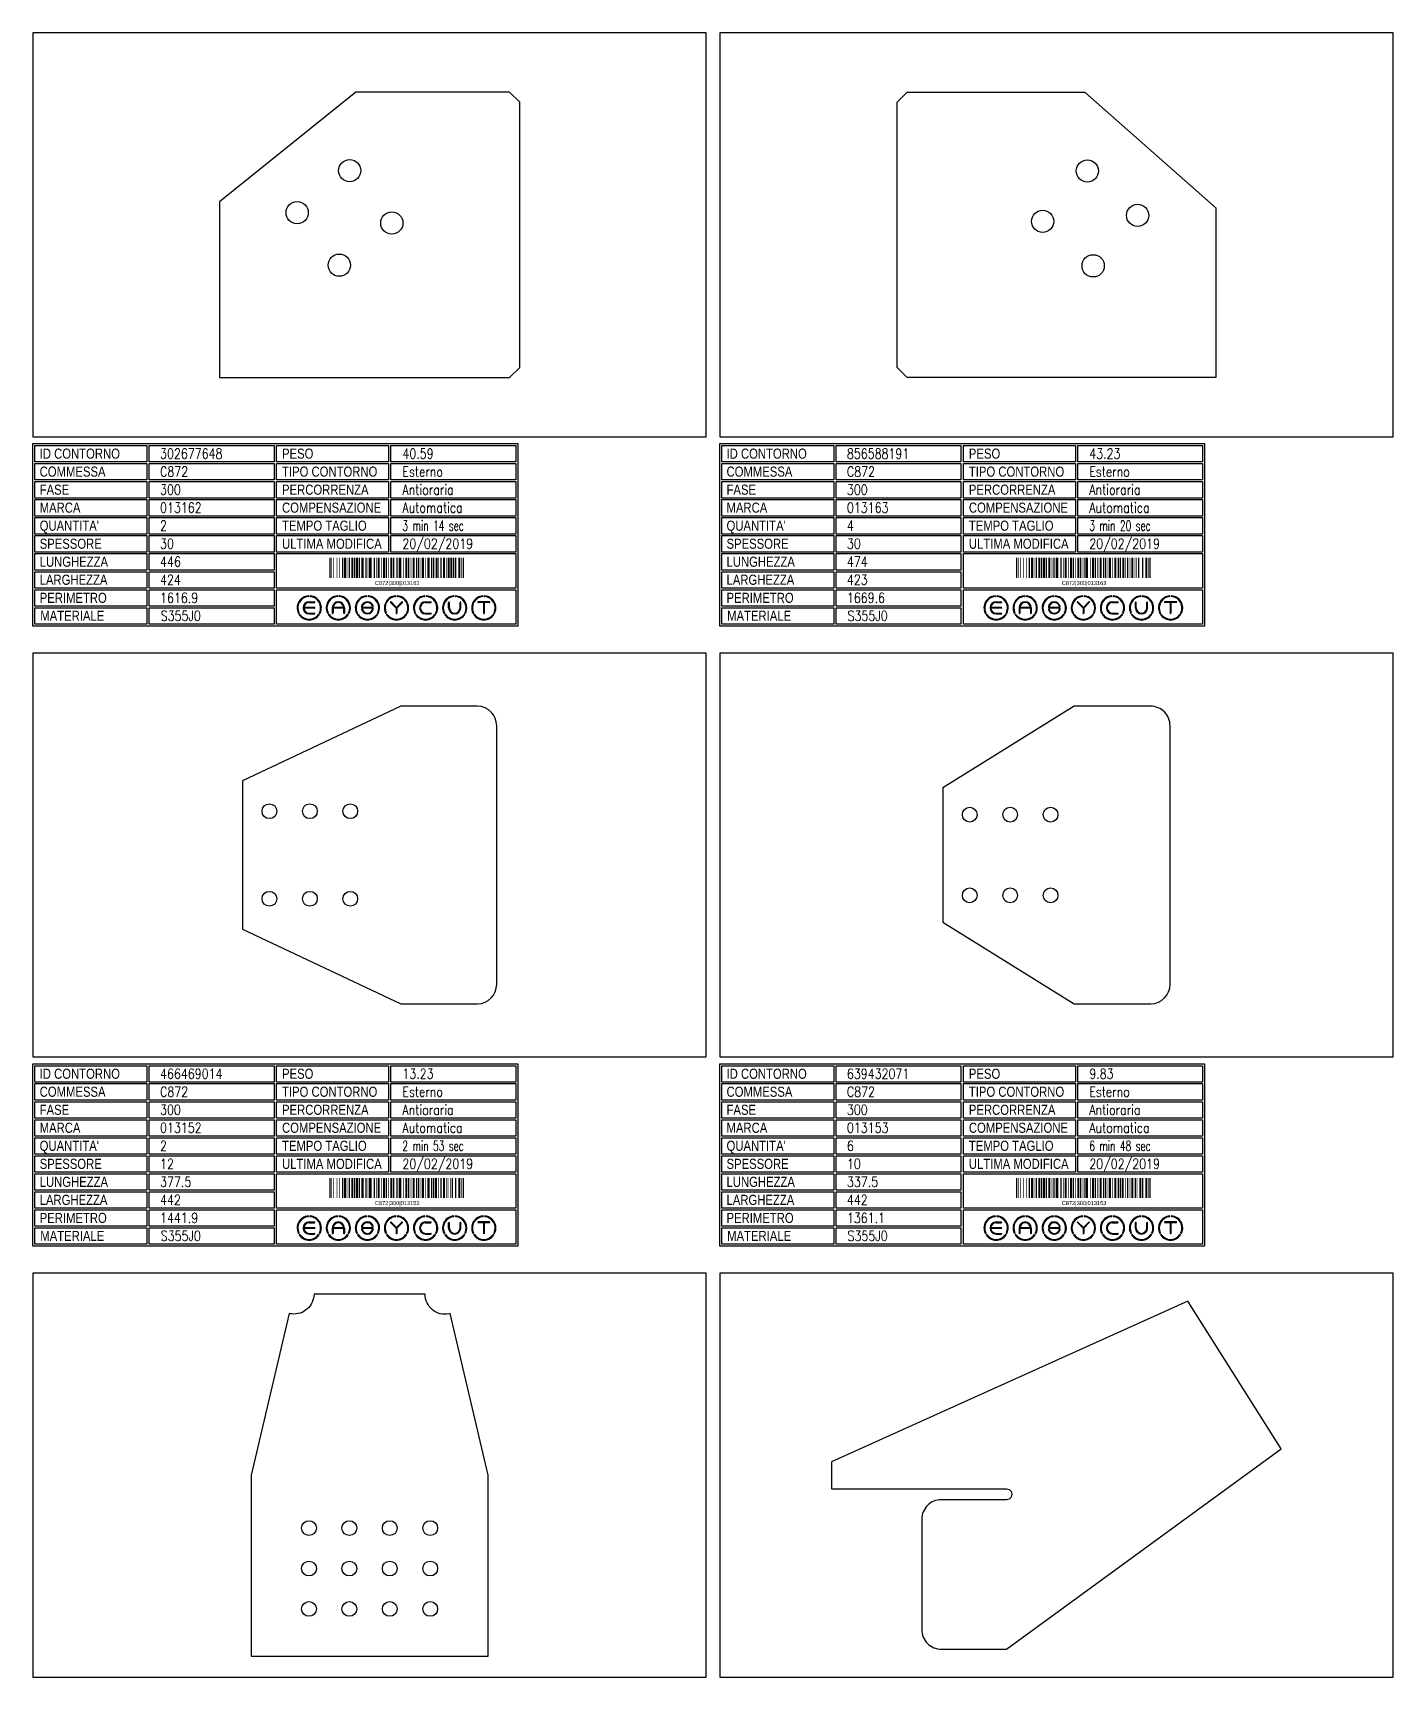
# Model space of a CAD drawing. Header units: millimetres. Extents: x 10000 to 55964, y 10000 to 31380.
# Drawn here: x 15100 to 17120, y 20649 to 23091 of the extents above; entities that cross this region are included whole.
import ezdxf
from ezdxf.enums import TextEntityAlignment as Align

# ---------------------------------------------------------------- set-up
doc = ezdxf.new("R2010")
doc.units = ezdxf.units.MM
doc.styles.add('EasyCutStyle', font='romans.shx', dxfattribs={"width": 0.8})
doc.styles.add('EasyCutStyle1', font='arial.ttf', dxfattribs={"width": 0.8})
doc.styles.get("Standard").update_dxf_attribs({"font": 'arial.ttf'})

# ---------------------------------------------------------------- blocks, each defined once
blk = doc.blocks.new('BlockShape01')
at = {"color": 253}
blk.add_lwpolyline([(0, 0), (720, 0), (720, -271), (0, -271)], close=True, dxfattribs=at)
at = {"color": 2}
for points in [[(3, -2.9), (169.3, -2.9), (169.3, -27.3), (3, -27.3)], [(3, -2.9), (169.3, -2.9), (169.3, -27.3), (3, -27.3)], [(361.9, -2.9), (528.3, -2.9), (528.3, -27.3), (361.9, -27.3)], [(3, -29.6), (169.3, -29.6), (169.3, -54), (3, -54)], [(361.9, -29.6), (528.3, -29.6), (528.3, -54), (361.9, -54)], [(3, -56.4), (169.3, -56.4), (169.3, -80.8), (3, -80.8)], [(361.9, -56.4), (528.3, -56.4), (528.3, -80.8), (361.9, -80.8)], [(3, -83.1), (169.3, -83.1), (169.3, -107.6), (3, -107.6)], [(361.9, -83.1), (528.3, -83.1), (528.3, -107.6), (361.9, -107.6)], [(3, -109.9), (169.3, -109.9), (169.3, -134.3), (3, -134.3)], [(361.9, -109.9), (528.3, -109.9), (528.3, -134.3), (361.9, -134.3)], [(3, -136.7), (169.3, -136.7), (169.3, -161.1), (3, -161.1)], [(361.9, -136.7), (528.3, -136.7), (528.3, -161.1), (361.9, -161.1)], [(3, -163.4), (169.3, -163.4), (169.3, -187.9), (3, -187.9)], [(3, -190.2), (169.3, -190.2), (169.3, -214.6), (3, -214.6)], [(3, -217), (169.3, -217), (169.3, -241.4), (3, -241.4)], [(3, -243.7), (169.3, -243.7), (169.3, -268.1), (3, -268.1)]]:
    blk.add_lwpolyline(points, close=True, dxfattribs=at)
at = {"color": 1}
for points in [[(172.7, -2.9), (358.1, -2.9), (358.1, -27.3), (172.7, -27.3)], [(531.6, -2.9), (717, -2.9), (717, -27.3), (531.6, -27.3)], [(172.7, -29.6), (358.1, -29.6), (358.1, -54), (172.7, -54)], [(531.6, -29.6), (717, -29.6), (717, -54), (531.6, -54)], [(172.7, -56.4), (358.1, -56.4), (358.1, -80.8), (172.7, -80.8)], [(531.6, -56.4), (717, -56.4), (717, -80.8), (531.6, -80.8)], [(172.7, -83.1), (358.1, -83.1), (358.1, -107.6), (172.7, -107.6)], [(531.6, -83.1), (717, -83.1), (717, -107.6), (531.6, -107.6)], [(172.7, -109.9), (358.1, -109.9), (358.1, -134.3), (172.7, -134.3)], [(531.6, -109.9), (717, -109.9), (717, -134.3), (531.6, -134.3)], [(172.7, -136.7), (358.1, -136.7), (358.1, -161.1), (172.7, -161.1)], [(531.6, -136.7), (717, -136.7), (717, -161.1), (531.6, -161.1)], [(172.7, -163.4), (358.1, -163.4), (358.1, -187.9), (172.7, -187.9)], [(361.9, -163.4), (717, -163.4), (717, -214.6), (361.9, -214.6)], [(172.7, -190.2), (358.1, -190.2), (358.1, -214.6), (172.7, -214.6)], [(172.7, -217), (358.1, -217), (358.1, -241.4), (172.7, -241.4)], [(361.9, -217), (717, -217), (717, -268.1), (361.9, -268.1)], [(172.7, -243.7), (358.1, -243.7), (358.1, -268.1), (172.7, -268.1)]]:
    blk.add_lwpolyline(points, close=True, dxfattribs=at)
at = {"color": 161, "style": 'EasyCutStyle1', "width": 0.8}
for s, p in [('ID CONTORNO', (10.1, -22.4)), ('PESO', (370, -22.4)), ('COMMESSA', (10.1, -49.1)), ('TIPO CONTORNO', (370, -49.1)), ('FASE', (10.1, -75.9)), ('PERCORRENZA', (370, -75.9)), ('MARCA', (10.1, -102.6)), ('COMPENSAZIONE', (370, -102.6)), ("QUANTITA'", (10.1, -129.4)), ('TEMPO TAGLIO', (370, -129.4)), ('SPESSORE', (10.1, -156.2)), ('ULTIMA MODIFICA', (370, -156.2)), ('LUNGHEZZA', (10.1, -182.9)), ('LARGHEZZA', (10.1, -209.7)), ('PERIMETRO', (10.1, -236.5)), ('MATERIALE', (11, -263.2))]:
    blk.add_text(s, height=15, dxfattribs=at).set_placement(p)
at = {"style": 'EasyCutStyle'}
for tag, p, width in [('IDSHAPE', (188.9, -22.4), 0.8), ('WEIGTHSHAPE', (548.8, -22.4), 0.8), ('ORDERSHAPE', (188.9, -49.1), 0.8), ('TYPESHAPE', (548.8, -49.1), 0.8), ('PHASESHAPE', (188.9, -75.9), 0.8), ('JOUSHAPE', (548.8, -75.9), 0.8), ('MKSHAPE', (188.9, -102.6), 0.8), ('COMPSHAPE', (548.8, -102.6), 0.8), ('QTASHAPE', (188.9, -129.4), 0.8), ('TIMECUTSHAPE', (548.8, -129.4), 0.65), ('TKSHAPE', (188.9, -156.2), 0.8), ('LASTMODIFYSHAPE', (548.8, -156.2), 0.8), ('LENGTHSHAPE', (188.9, -182.9), 0.8), ('HEIGHTSHAPE', (188.9, -209.7), 0.8), ('PERIMETERSHAPE', (188.9, -236.5), 0.8), ('MATSHAPE', (189.8, -263.2), 0.8)]:
    blk.add_attdef(tag, p, '', height=15, dxfattribs=dict(at, width=width))
blk = doc.blocks.new('Logo')
for color, points in [(140, [(-144.9, -7.2, -1), (-145.9, -7.6, -0.520567), (-131.2, 17.9, -1), (-131.1, 16.9, 0.520567)]), (256, [(-121.7, 0.5), (-137.5, 0.5, -0.394366), (-129.6, 7.9), (-121.7, 7.9, 1), (-121.7, 9), (-129.6, 9, 1), (-129.6, -9), (-121.7, -9, 1), (-121.7, -7.9), (-129.6, -7.9, -0.394366), (-137.5, -0.5), (-121.7, -0.5, 1)]), (140, [(-114.3, -7.2, 1), (-113.3, -7.6, 0.520567), (-128, 17.9, 0.916853), (-128.2, 16.9, 0.043377), (-128.1, 16.9, -0.520567)]), (140, [(-101.7, -7.2, -1), (-102.7, -7.6, -0.520567), (-88, 17.9, -1), (-87.9, 16.9, 0.520567)]), (140, [(-71.1, -7.2, 1), (-70.1, -7.6, 0.520567), (-84.8, 17.9, 1), (-84.9, 16.9, -0.520567)]), (140, [(-58.5, -7.2, -1), (-59.5, -7.6, -0.520567), (-44.8, 17.9, -1), (-44.7, 16.9, 0.520567)]), (256, [(-36.6, -0.5, -0.486114), (-35.5, -1.9, -0.776377), (-50.9, -2, 1), (-51.9, -2.3, 0.776377), (-34.5, -2.1, 0.486114), (-36.6, 0.5), (-49.8, 0.5, -0.486114), (-50.9, 1.9, -0.776377), (-35.5, 2, 1), (-34.5, 2.3, 0.776377), (-51.9, 2.1, 0.486114), (-49.8, -0.5)]), (140, [(-27.9, -7.2, 1), (-26.9, -7.6, 0.520567), (-41.6, 17.9, 1), (-41.7, 16.9, -0.520567)]), (140, [(-15.3, -7.2, -1), (-16.3, -7.6, -0.520567), (-1.6, 17.9, -1), (-1.5, 16.9, 0.520567)]), (256, [(0, 0.8), (-8.1, 8.8, 1), (-8.8, 8.1), (-0.5, -0.2), (-0.5, -7.9, 1), (0.5, -7.9), (0.5, -0.2), (8.8, 8.1, 1), (8.1, 8.8)]), (140, [(15.3, -7.2, 1), (16.3, -7.6, 0.520567), (1.6, 17.9, 1), (1.5, 16.9, -0.520567)]), (140, [(27.9, -7.2, -1), (26.9, -7.6, -0.520567), (41.6, 17.9, -1), (41.7, 16.9, 0.520567)]), (256, [(43.2, -9), (51.1, -9, 1), (51.1, -7.9), (43.2, -7.9, -1), (43.2, 7.9), (51.1, 7.9, 1), (51.1, 9), (43.2, 9, 1)]), (140, [(58.5, -7.2, 1), (59.5, -7.6, 0.520567), (44.8, 17.9, 1), (44.7, 16.9, -0.520567)]), (140, [(71.1, -7.2, -1), (70.1, -7.6, -0.520567), (84.8, 17.9, -1), (84.9, 16.9, 0.520567)]), (256, [(78.5, 0), (78.5, 7.9, 1), (77.4, 7.9), (77.4, 0, 1), (95.4, 0), (95.4, 7.9, 1), (94.3, 7.9), (94.3, 0, -1)]), (140, [(101.7, -7.2, 1), (102.7, -7.6, 0.520567), (88, 17.9, 1), (87.9, 16.9, -0.520567)]), (140, [(114.3, -7.2, -1), (113.3, -7.6, -0.520567), (128, 17.9, -1), (128.1, 16.9, 0.520567)]), (256, [(121.1, 9, 1), (121.1, 7.9), (129.1, 7.9), (129.1, -7.9, 1), (130.1, -7.9), (130.1, 7.9), (138.1, 7.9, 1), (138.1, 9)]), (140, [(144.9, -7.2, 1), (145.9, -7.6, 0.520567), (131.2, 17.9, 1), (131.1, 16.9, -0.520567)]), (140, [(-114.9, -10.3, 1), (-115.7, -9.7, -0.520567), (-143.5, -9.7, 1), (-144.3, -10.3, 0.520567)]), (140, [(-71.7, -10.3, 1), (-72.5, -9.7, -0.520567), (-100.3, -9.7, 1), (-101.1, -10.3, 0.520567)]), (140, [(-28.5, -10.3, 1), (-29.3, -9.7, -0.520567), (-57.1, -9.7, 1), (-57.9, -10.3, 0.520567)]), (140, [(14.7, -10.3, 1), (13.9, -9.7, -0.520567), (-13.9, -9.7, 1), (-14.7, -10.3, 0.520567)]), (140, [(57.9, -10.3, 1), (57.1, -9.7, -0.520567), (29.3, -9.7, 1), (28.5, -10.3, 0.520567)]), (140, [(101.1, -10.3, 1), (100.3, -9.7, -0.520567), (72.5, -9.7, 1), (71.7, -10.3, 0.520567)]), (140, [(144.3, -10.3, 1), (143.5, -9.7, -0.520567), (115.7, -9.7, 1), (114.9, -10.3, 0.520567)])]:
    blk.add_hatch(color=color).paths.add_polyline_path(points)
h = blk.add_hatch(color=256)
h.paths.add_polyline_path([(-78.5, -0.5), (-78.5, -7.9, 1), (-77.4, -7.9), (-77.4, 0, 1), (-95.4, 0), (-95.4, -7.9, 1), (-94.3, -7.9), (-94.3, -0.5)])
h.paths.add_polyline_path([(-94.3, 0.5, -0.933992), (-78.5, 0.5)], flags=16)
for p, q in [((-121.7, 0.5), (-137.5, 0.5)), ((-129.6, 9), (-121.7, 9)), ((-129.6, 7.9), (-121.7, 7.9)), ((-95.4, 0), (-95.4, -7.9)), ((-78.5, 0.5), (-94.3, 0.5)), ((-77.4, 0), (-77.4, -7.9)), ((-36.6, 0.5), (-49.8, 0.5)), ((-0.5, -0.2), (-8.8, 8.1)), ((0, 0.8), (-8.1, 8.8)), ((0, 0.8), (8.1, 8.8)), ((0.5, -0.2), (8.8, 8.1)), ((43.2, 9), (51.1, 9)), ((43.2, 7.9), (51.1, 7.9)), ((77.4, 0), (77.4, 7.9)), ((78.5, 0), (78.5, 7.9)), ((94.3, 0), (94.3, 7.9)), ((95.4, 0), (95.4, 7.9)), ((138.1, 9), (121.1, 9)), ((129.1, 7.9), (121.1, 7.9)), ((129.1, 7.9), (129.1, -7.9)), ((130.1, 7.9), (130.1, -7.9)), ((138.1, 7.9), (130.1, 7.9)), ((-121.7, -0.5), (-137.5, -0.5)), ((-129.6, -7.9), (-121.7, -7.9)), ((-129.6, -9), (-121.7, -9)), ((-94.3, -0.5), (-94.3, -7.9)), ((-78.5, -0.5), (-94.3, -0.5)), ((-78.5, -0.5), (-78.5, -7.9)), ((-36.6, -0.5), (-49.8, -0.5)), ((-0.5, -0.2), (-0.5, -7.9)), ((0.5, -0.2), (0.5, -7.9)), ((43.2, -7.9), (51.1, -7.9)), ((43.2, -9), (51.1, -9))]:
    blk.add_line(p, q)
at = {"color": 140}
for centre, radius, start, end in [((-129.6, 0), 18, 95, 205), ((-129.6, 0), 16.9, 95, 205), ((-131.1, 17.4), 0.54, 275, 95), ((-128.1, 17.4), 0.54, 85, 265), ((-129.6, 0), 16.9, 335, 85), ((-129.6, 0), 18, 335, 85), ((-86.4, 0), 18, 95, 205), ((-86.4, 0), 16.9, 95, 205), ((-87.9, 17.4), 0.54, 275, 95), ((-84.9, 17.4), 0.54, 85, 265), ((-86.4, 0), 16.9, 335, 85), ((-86.4, 0), 18, 335, 85), ((-43.2, 0), 18, 95, 205), ((-43.2, 0), 16.9, 95, 205), ((-44.7, 17.4), 0.54, 275, 95), ((-41.7, 17.4), 0.54, 85, 265), ((-43.2, 0), 16.9, 335, 85), ((-43.2, 0), 18, 335, 85), ((0, 0), 18, 95, 205), ((0, 0), 16.9, 95, 205), ((-1.5, 17.4), 0.54, 275, 95), ((1.5, 17.4), 0.54, 85, 265), ((0, 0), 16.9, 335, 85), ((0, 0), 18, 335, 85), ((43.2, 0), 18, 95, 205), ((43.2, 0), 16.9, 95, 205), ((41.7, 17.4), 0.54, 275, 95), ((44.7, 17.4), 0.54, 85, 265), ((43.2, 0), 16.9, 335, 85), ((43.2, 0), 18, 335, 85), ((86.4, 0), 18, 95, 205), ((86.4, 0), 16.9, 95, 205), ((84.9, 17.4), 0.54, 275, 95), ((87.9, 17.4), 0.54, 85, 265), ((86.4, 0), 16.9, 335, 85), ((86.4, 0), 18, 335, 85), ((129.6, 0), 18, 95, 205), ((129.6, 0), 16.9, 95, 205), ((128.1, 17.4), 0.54, 275, 95), ((131.1, 17.4), 0.54, 85, 265), ((129.6, 0), 16.9, 335, 85), ((129.6, 0), 18, 335, 85), ((-145.4, -7.4), 0.54, 205, 25), ((-143.9, -10), 0.54, 35, 215), ((-129.6, 0), 18, 215, 325), ((-129.6, 0), 16.9, 215, 325), ((-115.3, -10), 0.54, 325, 145), ((-113.8, -7.4), 0.54, 155, 335), ((-102.2, -7.4), 0.54, 205, 25), ((-100.7, -10), 0.54, 35, 215), ((-86.4, 0), 18, 215, 325), ((-86.4, 0), 16.9, 215, 325), ((-72.1, -10), 0.54, 325, 145), ((-70.6, -7.4), 0.54, 155, 335), ((-59, -7.4), 0.54, 205, 25), ((-57.5, -10), 0.54, 35, 215), ((-43.2, 0), 18, 215, 325), ((-43.2, 0), 16.9, 215, 325), ((-28.9, -10), 0.54, 325, 145), ((-27.4, -7.4), 0.54, 155, 335), ((-15.8, -7.4), 0.54, 205, 25), ((-14.3, -10), 0.54, 35, 215), ((0, 0), 18, 215, 325), ((0, 0), 16.9, 215, 325), ((14.3, -10), 0.54, 325, 145), ((15.8, -7.4), 0.54, 155, 335), ((27.4, -7.4), 0.54, 205, 25), ((28.9, -10), 0.54, 35, 215), ((43.2, 0), 18, 215, 325), ((43.2, 0), 16.9, 215, 325), ((57.5, -10), 0.54, 325, 145), ((59, -7.4), 0.54, 155, 335), ((70.6, -7.4), 0.54, 205, 25), ((72.1, -10), 0.54, 35, 215), ((86.4, 0), 18, 215, 325), ((86.4, 0), 16.9, 215, 325), ((100.7, -10), 0.54, 325, 145), ((102.2, -7.4), 0.54, 155, 335), ((113.8, -7.4), 0.54, 205, 25), ((115.3, -10), 0.54, 35, 215), ((129.6, 0), 18, 215, 325), ((129.6, 0), 16.9, 215, 325), ((143.9, -10), 0.54, 325, 145), ((145.4, -7.4), 0.54, 155, 335)]:
    blk.add_arc(centre, radius, start, end, dxfattribs=at)
for centre, radius, start, end in [((-129.6, 0), 9, 90, 270), ((-129.6, 0), 7.92, 90, 176.0904), ((-121.7, 8.5), 0.54, 270, 90), ((-121.7, 0), 0.54, 270, 90), ((-86.4, 0), 9, 0, 180), ((-86.4, 0), 7.92, 3.9096, 176.0904), ((-49.8, 1.6), 2.16, 166.2998, 270), ((-43.2, 0), 9, 15, 166.2998), ((-43.2, 0), 7.92, 15, 166.2998), ((-49.8, 1.6), 1.08, 166.2998, 270), ((-36.6, -1.6), 2.16, 346.2998, 90), ((-35, 2.2), 0.54, 195, 15), ((-8.5, 8.5), 0.54, 45, 225), ((8.5, 8.5), 0.54, 315, 135), ((43.2, 0), 9, 90, 270), ((43.2, 0), 7.92, 90, 270), ((51.1, 8.5), 0.54, 270, 90), ((77.9, 7.9), 0.54, 0, 180), ((86.4, 0), 9, 180, 0), ((86.4, 0), 7.92, 180, 0), ((94.9, 7.9), 0.54, 0, 180), ((121.1, 8.5), 0.54, 90, 270), ((138.1, 8.5), 0.54, 270, 90), ((-129.6, 0), 7.92, 183.9096, 270), ((-121.7, -8.5), 0.54, 270, 90), ((-94.9, -7.9), 0.54, 180, 0), ((-77.9, -7.9), 0.54, 180, 0), ((-51.4, -2.2), 0.54, 15, 195), ((-43.2, 0), 9, 195, 346.2998), ((-43.2, 0), 7.92, 195, 346.2998), ((-36.6, -1.6), 1.08, 346.2998, 90), ((0, -7.9), 0.54, 180, 0), ((51.1, -8.5), 0.54, 270, 90), ((129.6, -7.9), 0.54, 180, 0)]:
    blk.add_arc(centre, radius, start, end)
blk = doc.blocks.new('466469014_128', base_point=(228.8, -299))
at = {"linetype": 'Continuous'}
for points, const_width in [([(229.8, -299), (229.8, -269)], 2), ([(232.3, -299), (232.3, -269)], 1), ([(235.3, -299), (235.3, -269)], 1), ([(240.3, -299), (240.3, -269)], 1), ([(244.3, -299), (244.3, -269)], 1), ([(248.8, -299), (248.8, -269)], 2), ([(252.3, -299), (252.3, -269)], 3), ([(255.3, -299), (255.3, -269)], 1), ([(258.8, -299), (258.8, -269)], 2), ([(263.3, -299), (263.3, -269)], 3), ([(266.8, -299), (266.8, -269)], 2), ([(270.3, -299), (270.3, -269)], 3), ([(273.8, -299), (273.8, -269)], 2), ([(278.3, -299), (278.3, -269)], 3), ([(282.3, -299), (282.3, -269)], 1), ([(284.3, -299), (284.3, -269)], 1), ([(286.3, -299), (286.3, -269)], 1), ([(289.8, -299), (289.8, -269)], 4), ([(295.8, -299), (295.8, -269)], 2), ([(299.3, -299), (299.3, -269)], 1), ([(302.3, -299), (302.3, -269)], 3), ([(306.3, -299), (306.3, -269)], 1), ([(310.3, -299), (310.3, -269)], 3), ([(313.8, -299), (313.8, -269)], 2), ([(317.3, -299), (317.3, -269)], 1), ([(321.3, -299), (321.3, -269)], 3), ([(324.8, -299), (324.8, -269)], 2), ([(328.3, -299), (328.3, -269)], 1), ([(330.3, -299), (330.3, -269)], 1), ([(333.8, -299), (333.8, -269)], 4), ([(339.3, -299), (339.3, -269)], 1), ([(343.3, -299), (343.3, -269)], 3), ([(346.8, -299), (346.8, -269)], 2), ([(350.3, -299), (350.3, -269)], 1), ([(354.3, -299), (354.3, -269)], 3), ([(358.8, -299), (358.8, -269)], 2), ([(361.8, -299), (361.8, -269)], 2), ([(365.3, -299), (365.3, -269)], 1), ([(368.3, -299), (368.3, -269)], 3), ([(372.3, -299), (372.3, -269)], 1), ([(376.3, -299), (376.3, -269)], 3), ([(380.8, -299), (380.8, -269)], 2), ([(383.8, -299), (383.8, -269)], 2), ([(387.3, -299), (387.3, -269)], 3), ([(391.3, -299), (391.3, -269)], 1), ([(394.8, -299), (394.8, -269)], 2), ([(399.3, -299), (399.3, -269)], 3), ([(403.3, -299), (403.3, -269)], 1), ([(405.3, -299), (405.3, -269)], 1), ([(409.3, -299), (409.3, -269)], 1), ([(411.8, -299), (411.8, -269)], 2), ([(416.8, -299), (416.8, -269)], 2), ([(422.3, -299), (422.3, -269)], 3), ([(425.3, -299), (425.3, -269)], 1), ([(427.8, -299), (427.8, -269)], 2)]:
    blk.add_lwpolyline(points, dxfattribs=dict(at, const_width=const_width))
blk.add_text('C872|300|013152', height=6).set_placement((329.8, -309.5), align=Align.CENTER)
blk = doc.blocks.new('639432071_128', base_point=(208.8, -299))
at = {"linetype": 'Continuous'}
for points, const_width in [([(209.8, -299), (209.8, -269)], 2), ([(212.3, -299), (212.3, -269)], 1), ([(215.3, -299), (215.3, -269)], 1), ([(220.3, -299), (220.3, -269)], 1), ([(224.3, -299), (224.3, -269)], 1), ([(228.8, -299), (228.8, -269)], 2), ([(232.3, -299), (232.3, -269)], 3), ([(235.3, -299), (235.3, -269)], 1), ([(238.8, -299), (238.8, -269)], 2), ([(243.3, -299), (243.3, -269)], 3), ([(246.8, -299), (246.8, -269)], 2), ([(250.3, -299), (250.3, -269)], 3), ([(253.8, -299), (253.8, -269)], 2), ([(258.3, -299), (258.3, -269)], 3), ([(262.3, -299), (262.3, -269)], 1), ([(264.3, -299), (264.3, -269)], 1), ([(266.3, -299), (266.3, -269)], 1), ([(269.8, -299), (269.8, -269)], 4), ([(275.8, -299), (275.8, -269)], 2), ([(279.3, -299), (279.3, -269)], 1), ([(282.3, -299), (282.3, -269)], 3), ([(286.3, -299), (286.3, -269)], 1), ([(290.3, -299), (290.3, -269)], 3), ([(293.8, -299), (293.8, -269)], 2), ([(297.3, -299), (297.3, -269)], 1), ([(301.3, -299), (301.3, -269)], 3), ([(304.8, -299), (304.8, -269)], 2), ([(308.3, -299), (308.3, -269)], 1), ([(310.3, -299), (310.3, -269)], 1), ([(313.8, -299), (313.8, -269)], 4), ([(319.3, -299), (319.3, -269)], 1), ([(323.3, -299), (323.3, -269)], 3), ([(326.8, -299), (326.8, -269)], 2), ([(330.3, -299), (330.3, -269)], 1), ([(334.3, -299), (334.3, -269)], 3), ([(338.8, -299), (338.8, -269)], 2), ([(341.8, -299), (341.8, -269)], 2), ([(345.3, -299), (345.3, -269)], 1), ([(348.3, -299), (348.3, -269)], 3), ([(352.3, -299), (352.3, -269)], 1), ([(356.3, -299), (356.3, -269)], 3), ([(360.8, -299), (360.8, -269)], 2), ([(363.8, -299), (363.8, -269)], 2), ([(367.3, -299), (367.3, -269)], 3), ([(371.3, -299), (371.3, -269)], 1), ([(374.8, -299), (374.8, -269)], 2), ([(378.3, -299), (378.3, -269)], 1), ([(381.3, -299), (381.3, -269)], 3), ([(385.8, -299), (385.8, -269)], 2), ([(388.3, -299), (388.3, -269)], 1), ([(393.3, -299), (393.3, -269)], 3), ([(396.8, -299), (396.8, -269)], 2), ([(402.3, -299), (402.3, -269)], 3), ([(405.3, -299), (405.3, -269)], 1), ([(407.8, -299), (407.8, -269)], 2)]:
    blk.add_lwpolyline(points, dxfattribs=dict(at, const_width=const_width))
blk.add_text('C872|300|013153', height=6).set_placement((309.8, -309.5), align=Align.CENTER)
blk = doc.blocks.new('302677648_128', base_point=(263, -308))
at = {"linetype": 'Continuous'}
for points, const_width in [([(264, -308), (264, -278)], 2), ([(266.5, -308), (266.5, -278)], 1), ([(269.5, -308), (269.5, -278)], 1), ([(274.5, -308), (274.5, -278)], 1), ([(278.5, -308), (278.5, -278)], 1), ([(283, -308), (283, -278)], 2), ([(286.5, -308), (286.5, -278)], 3), ([(289.5, -308), (289.5, -278)], 1), ([(293, -308), (293, -278)], 2), ([(297.5, -308), (297.5, -278)], 3), ([(301, -308), (301, -278)], 2), ([(304.5, -308), (304.5, -278)], 3), ([(308, -308), (308, -278)], 2), ([(312.5, -308), (312.5, -278)], 3), ([(316.5, -308), (316.5, -278)], 1), ([(318.5, -308), (318.5, -278)], 1), ([(320.5, -308), (320.5, -278)], 1), ([(324, -308), (324, -278)], 4), ([(330, -308), (330, -278)], 2), ([(333.5, -308), (333.5, -278)], 1), ([(336.5, -308), (336.5, -278)], 3), ([(340.5, -308), (340.5, -278)], 1), ([(344.5, -308), (344.5, -278)], 3), ([(348, -308), (348, -278)], 2), ([(351.5, -308), (351.5, -278)], 1), ([(355.5, -308), (355.5, -278)], 3), ([(359, -308), (359, -278)], 2), ([(362.5, -308), (362.5, -278)], 1), ([(364.5, -308), (364.5, -278)], 1), ([(368, -308), (368, -278)], 4), ([(373.5, -308), (373.5, -278)], 1), ([(377.5, -308), (377.5, -278)], 3), ([(381, -308), (381, -278)], 2), ([(384.5, -308), (384.5, -278)], 1), ([(388.5, -308), (388.5, -278)], 3), ([(393, -308), (393, -278)], 2), ([(396, -308), (396, -278)], 2), ([(399.5, -308), (399.5, -278)], 1), ([(402.5, -308), (402.5, -278)], 3), ([(406.5, -308), (406.5, -278)], 1), ([(410.5, -308), (410.5, -278)], 3), ([(415, -308), (415, -278)], 2), ([(418, -308), (418, -278)], 2), ([(422.5, -308), (422.5, -278)], 3), ([(425.5, -308), (425.5, -278)], 1), ([(429, -308), (429, -278)], 2), ([(433.5, -308), (433.5, -278)], 3), ([(437.5, -308), (437.5, -278)], 1), ([(440.5, -308), (440.5, -278)], 3), ([(444.5, -308), (444.5, -278)], 3), ([(448, -308), (448, -278)], 2), ([(451, -308), (451, -278)], 2), ([(456.5, -308), (456.5, -278)], 3), ([(459.5, -308), (459.5, -278)], 1), ([(462, -308), (462, -278)], 2)]:
    blk.add_lwpolyline(points, dxfattribs=dict(at, const_width=const_width))
blk.add_text('C872|300|013162', height=6).set_placement((364, -318.5), align=Align.CENTER)
blk = doc.blocks.new('856588191_128', base_point=(277, -308.5))
at = {"linetype": 'Continuous'}
for points, const_width in [([(278, -308.5), (278, -278.5)], 2), ([(280.5, -308.5), (280.5, -278.5)], 1), ([(283.5, -308.5), (283.5, -278.5)], 1), ([(288.5, -308.5), (288.5, -278.5)], 1), ([(292.5, -308.5), (292.5, -278.5)], 1), ([(297, -308.5), (297, -278.5)], 2), ([(300.5, -308.5), (300.5, -278.5)], 3), ([(303.5, -308.5), (303.5, -278.5)], 1), ([(307, -308.5), (307, -278.5)], 2), ([(311.5, -308.5), (311.5, -278.5)], 3), ([(315, -308.5), (315, -278.5)], 2), ([(318.5, -308.5), (318.5, -278.5)], 3), ([(322, -308.5), (322, -278.5)], 2), ([(326.5, -308.5), (326.5, -278.5)], 3), ([(330.5, -308.5), (330.5, -278.5)], 1), ([(332.5, -308.5), (332.5, -278.5)], 1), ([(334.5, -308.5), (334.5, -278.5)], 1), ([(338, -308.5), (338, -278.5)], 4), ([(344, -308.5), (344, -278.5)], 2), ([(347.5, -308.5), (347.5, -278.5)], 1), ([(350.5, -308.5), (350.5, -278.5)], 3), ([(354.5, -308.5), (354.5, -278.5)], 1), ([(358.5, -308.5), (358.5, -278.5)], 3), ([(362, -308.5), (362, -278.5)], 2), ([(365.5, -308.5), (365.5, -278.5)], 1), ([(369.5, -308.5), (369.5, -278.5)], 3), ([(373, -308.5), (373, -278.5)], 2), ([(376.5, -308.5), (376.5, -278.5)], 1), ([(378.5, -308.5), (378.5, -278.5)], 1), ([(382, -308.5), (382, -278.5)], 4), ([(387.5, -308.5), (387.5, -278.5)], 1), ([(391.5, -308.5), (391.5, -278.5)], 3), ([(395, -308.5), (395, -278.5)], 2), ([(398.5, -308.5), (398.5, -278.5)], 1), ([(402.5, -308.5), (402.5, -278.5)], 3), ([(407, -308.5), (407, -278.5)], 2), ([(410, -308.5), (410, -278.5)], 2), ([(413.5, -308.5), (413.5, -278.5)], 1), ([(416.5, -308.5), (416.5, -278.5)], 3), ([(420.5, -308.5), (420.5, -278.5)], 1), ([(424.5, -308.5), (424.5, -278.5)], 3), ([(429, -308.5), (429, -278.5)], 2), ([(432, -308.5), (432, -278.5)], 2), ([(436.5, -308.5), (436.5, -278.5)], 3), ([(439.5, -308.5), (439.5, -278.5)], 1), ([(443, -308.5), (443, -278.5)], 2), ([(446.5, -308.5), (446.5, -278.5)], 1), ([(449.5, -308.5), (449.5, -278.5)], 3), ([(453.5, -308.5), (453.5, -278.5)], 1), ([(455.5, -308.5), (455.5, -278.5)], 1), ([(459, -308.5), (459, -278.5)], 2), ([(465, -308.5), (465, -278.5)], 2), ([(470.5, -308.5), (470.5, -278.5)], 3), ([(473.5, -308.5), (473.5, -278.5)], 1), ([(476, -308.5), (476, -278.5)], 2)]:
    blk.add_lwpolyline(points, dxfattribs=dict(at, const_width=const_width))
blk.add_text('C872|300|013163', height=6).set_placement((378, -319), align=Align.CENTER)

msp = doc.modelspace()

# ---------------------------------------------------------------- linework, layer by layer
for p, q in [((16100, 23091), (15100, 23091)), ((15100, 23091), (15100, 22491)), ((16100, 22491), (16100, 23091)), ((17120, 23091), (16120, 23091)), ((16120, 23091), (16120, 22491)), ((17120, 22491), (17120, 23091)), ((15100, 22491), (16100, 22491)), ((16120, 22491), (17120, 22491)), ((16100, 22170), (15100, 22170)), ((15100, 22170), (15100, 21570)), ((16100, 21570), (16100, 22170)), ((17120, 22170), (16120, 22170)), ((16120, 22170), (16120, 21570)), ((17120, 21570), (17120, 22170)), ((15100, 21570), (16100, 21570)), ((16120, 21570), (17120, 21570)), ((16100, 21249), (15100, 21249)), ((15100, 21249), (15100, 20649)), ((16100, 20649), (16100, 21249)), ((17120, 21249), (16120, 21249)), ((16120, 21249), (16120, 20649)), ((17120, 20649), (17120, 21249)), ((15100, 20649), (16100, 20649)), ((16120, 20649), (17120, 20649))]:
    msp.add_line(p, q)
at = {"color": 2}
for points in [[(15377, 22579), (15808, 22579), (15823, 22594), (15823, 22988), (15808, 23003), (15579.5, 23003), (15377, 22840)], [(16398, 22579.5), (16857, 22579.5), (16857, 22830.5), (16662.5, 23002.5), (16398, 23002.5), (16383, 22987.5), (16383, 22594.5)]]:
    msp.add_lwpolyline(points, close=True, dxfattribs=at)
for points in [[(15646.3, 21649), (15760.3, 21649, 0.409216), (15788.8, 21678), (15788.8, 22062, 0.409216), (15760.3, 22091), (15646.3, 22091), (15411.3, 21980), (15411.3, 21760)], [(16646.3, 21649), (16760.3, 21649, 0.409216), (16788.8, 21678), (16788.8, 22062, 0.414214), (16759.8, 22091), (16646.3, 22091), (16451.3, 21970), (16451.3, 21770)], [(15424, 20680.3), (15776, 20680.3), (15776, 20948.8), (15719.5, 21188.8), (15718, 21188.3, -0.469393), (15682.5, 21217.8), (15517.5, 21217.8, -0.440405), (15484.5, 21188.3, -0.044881), (15480.5, 21188.8), (15424, 20948.8)], [(16546, 20690.5), (16954, 20988), (16815, 21207.5), (16286, 20968.5), (16286, 20928.5), (16546, 20928.5), (16550, 20927.5), (16553, 20924.5), (16554, 20920.5), (16553, 20916.5), (16550, 20913.5), (16546, 20912.5), (16449, 20912.5, 0.414214), (16420, 20883.5), (16420, 20719.5, 0.414214), (16449, 20690.5)]]:
    msp.add_lwpolyline(points, format="xyb", close=True, dxfattribs=at)
at = {"color": 4}
for centre, radius in [((15570.5, 22886.5), 16.5), ((16666, 22886), 16.5), ((15492.5, 22824), 16.5), ((16740.5, 22820), 16.5), ((15633, 22808.5), 16.5), ((16599.5, 22811), 16.5), ((15555, 22746), 16.5), ((16674.5, 22745), 16.5), ((15451.3, 21935), 11), ((15511.3, 21935), 11), ((15571.3, 21935), 11), ((16491.3, 21930), 11), ((16551.3, 21930), 11), ((16611.3, 21930), 11), ((15451.3, 21805), 11), ((15511.3, 21805), 11), ((15571.3, 21805), 11), ((16491.3, 21810), 11), ((16551.3, 21810), 11), ((16611.3, 21810), 11), ((15510, 20870.3), 11), ((15570, 20870.3), 11), ((15630, 20870.3), 11), ((15690, 20870.3), 11), ((15510, 20810.3), 11), ((15570, 20810.3), 11), ((15630, 20810.3), 11), ((15690, 20810.3), 11), ((15510, 20750.3), 11), ((15570, 20750.3), 11), ((15630, 20750.3), 11), ((15690, 20750.3), 11)]:
    msp.add_circle(centre, radius, dxfattribs=at)

# ---------------------------------------------------------------- block references
for p, values in [((15100, 22481), {'IDSHAPE': '302677648', 'ORDERSHAPE': 'C872', 'PHASESHAPE': '300', 'MKSHAPE': '013162', 'TKSHAPE': '30', 'LENGTHSHAPE': '446', 'HEIGHTSHAPE': '424', 'MATSHAPE': 'S355J0', 'LASTMODIFYSHAPE': '20/02/2019', 'PERIMETERSHAPE': '1616.9', 'WEIGTHSHAPE': '40.59', 'TYPESHAPE': 'Esterno', 'JOUSHAPE': 'Antioraria', 'COMPSHAPE': 'Automatica', 'TIMECUTSHAPE': '3 min 14 sec', 'QTASHAPE': '2'}), ((16120, 22481), {'IDSHAPE': '856588191', 'ORDERSHAPE': 'C872', 'PHASESHAPE': '300', 'MKSHAPE': '013163', 'TKSHAPE': '30', 'LENGTHSHAPE': '474', 'HEIGHTSHAPE': '423', 'MATSHAPE': 'S355J0', 'LASTMODIFYSHAPE': '20/02/2019', 'PERIMETERSHAPE': '1669.6', 'WEIGTHSHAPE': '43.23', 'TYPESHAPE': 'Esterno', 'JOUSHAPE': 'Antioraria', 'COMPSHAPE': 'Automatica', 'TIMECUTSHAPE': '3 min 20 sec', 'QTASHAPE': '4'}), ((15100, 21560), {'IDSHAPE': '466469014', 'ORDERSHAPE': 'C872', 'PHASESHAPE': '300', 'MKSHAPE': '013152', 'TKSHAPE': '12', 'LENGTHSHAPE': '377.5', 'HEIGHTSHAPE': '442', 'MATSHAPE': 'S355J0', 'LASTMODIFYSHAPE': '20/02/2019', 'PERIMETERSHAPE': '1441.9', 'WEIGTHSHAPE': '13.23', 'TYPESHAPE': 'Esterno', 'JOUSHAPE': 'Antioraria', 'COMPSHAPE': 'Automatica', 'TIMECUTSHAPE': '2 min 53 sec', 'QTASHAPE': '2'}), ((16120, 21560), {'IDSHAPE': '639432071', 'ORDERSHAPE': 'C872', 'PHASESHAPE': '300', 'MKSHAPE': '013153', 'TKSHAPE': '10', 'LENGTHSHAPE': '337.5', 'HEIGHTSHAPE': '442', 'MATSHAPE': 'S355J0', 'LASTMODIFYSHAPE': '20/02/2019', 'PERIMETERSHAPE': '1361.1', 'WEIGTHSHAPE': '9.83', 'TYPESHAPE': 'Esterno', 'JOUSHAPE': 'Antioraria', 'COMPSHAPE': 'Automatica', 'TIMECUTSHAPE': '6 min 48 sec', 'QTASHAPE': '6'})]:
    msp.add_blockref('BlockShape01', p).add_auto_attribs(values)
for name, p in [('302677648_128', (15540, 22281.5)), ('856588191_128', (16560, 22281.5)), ('Logo', (15640, 22237)), ('Logo', (16660, 22237)), ('466469014_128', (15540, 21360.5)), ('639432071_128', (16560, 21360.5)), ('Logo', (15640, 21316)), ('Logo', (16660, 21316))]:
    msp.add_blockref(name, p)

doc.saveas('drawing.dxf')
